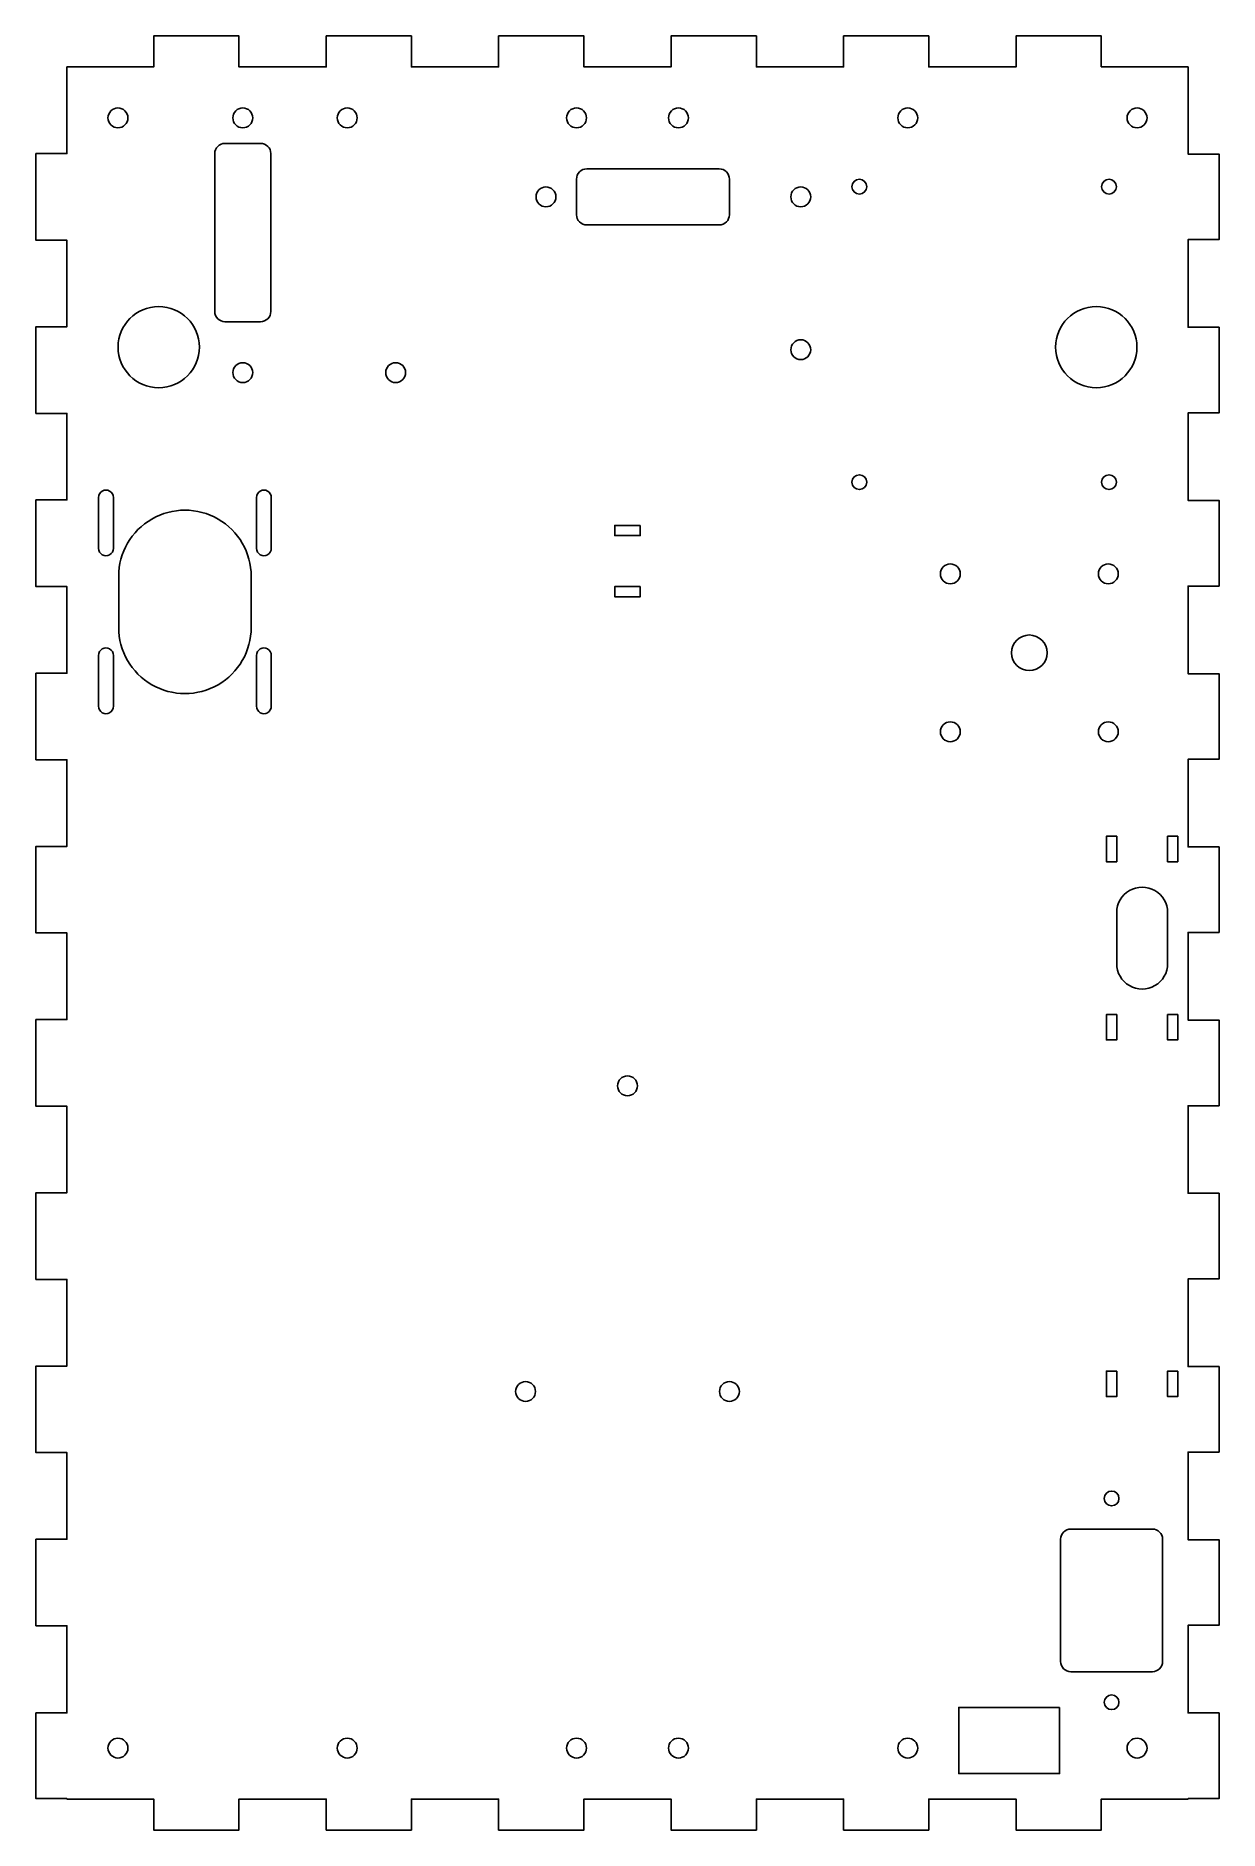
# Model space of a CAD drawing. Extents: x -116 to 116, y -176 to 176.
import ezdxf

# ---------------------------------------------------------------- set-up
doc = ezdxf.new("R2010")
doc.units = 0
doc.layers.get('0').update_dxf_attribs({"linetype": 'CONTINUOUS'})

msp = doc.modelspace()

# ---------------------------------------------------------------- linework, layer by layer
for points, knots in [([(92.9769, 169.9999), (92.9769, 169.9999), (109.9999, 169.9999), (109.9999, 169.9999), (109.9999, 169.9999), (109.9999, 169.9999), (109.9999, 152.8999), (109.9999, 152.8999), (109.9999, 152.8999), (109.9999, 152.8999), (116.0999, 152.8999), (116.0999, 152.8999), (116.0999, 152.8999), (116.0999, 152.8999), (116.0999, 136.0999), (116.0999, 136.0999), (116.0999, 136.0999), (116.0999, 136.0999), (109.9999, 136.0999), (109.9999, 136.0999), (109.9999, 136.0999), (109.9999, 136.0999), (109.9999, 118.8999), (109.9999, 118.8999), (109.9999, 118.8999), (109.9999, 118.8999), (116.0999, 118.8999), (116.0999, 118.8999), (116.0999, 118.8999), (116.0999, 118.8999), (116.0999, 102.0999), (116.0999, 102.0999), (116.0999, 102.0999), (116.0999, 102.0999), (109.9999, 102.0999), (109.9999, 102.0999), (109.9999, 102.0999), (109.9999, 102.0999), (109.9999, 84.8999), (109.9999, 84.8999), (109.9999, 84.8999), (109.9999, 84.8999), (116.0999, 84.8999), (116.0999, 84.8999), (116.0999, 84.8999), (116.0999, 84.8999), (116.0999, 68.0999), (116.0999, 68.0999), (116.0999, 68.0999), (116.0999, 68.0999), (109.9999, 68.0999), (109.9999, 68.0999), (109.9999, 68.0999), (109.9999, 68.0999), (109.9999, 50.8999), (109.9999, 50.8999), (109.9999, 50.8999), (109.9999, 50.8999), (116.0999, 50.8999), (116.0999, 50.8999), (116.0999, 50.8999), (116.0999, 50.8999), (116.0999, 34.0999), (116.0999, 34.0999), (116.0999, 34.0999), (116.0999, 34.0999), (109.9999, 34.0999), (109.9999, 34.0999), (109.9999, 34.0999), (109.9999, 34.0999), (109.9999, 16.8999), (109.9999, 16.8999), (109.9999, 16.8999), (109.9999, 16.8999), (116.0999, 16.8999), (116.0999, 16.8999), (116.0999, 16.8999), (116.0999, 16.8999), (116.0999, 0.0999), (116.0999, 0.0999), (116.0999, 0.0999), (116.0999, 0.0999), (109.9999, 0.0999), (109.9999, 0.0999), (109.9999, 0.0999), (109.9999, 0.0999), (110, -17.1), (110, -17.1), (110, -17.1), (110, -17.1), (116.1, -17.1), (116.1, -17.1), (116.1, -17.1), (116.1, -17.1), (116.1, -33.9), (116.1, -33.9), (116.1, -33.9), (116.1, -33.9), (110, -33.9), (110, -33.9), (110, -33.9), (110, -33.9), (110, -51.1), (110, -51.1), (110, -51.1), (110, -51.1), (116.1, -51.1), (116.1, -51.1), (116.1, -51.1), (116.1, -51.1), (116.1, -67.9), (116.1, -67.9), (116.1, -67.9), (116.1, -67.9), (110, -67.9), (110, -67.9), (110, -67.9), (110, -67.9), (110, -85.1), (110, -85.1), (110, -85.1), (110, -85.1), (116.1, -85.1), (116.1, -85.1), (116.1, -85.1), (116.1, -85.1), (116.1, -101.9), (116.1, -101.9), (116.1, -101.9), (116.1, -101.9), (110, -101.9), (110, -101.9), (110, -101.9), (110, -101.9), (110, -119.1), (110, -119.1), (110, -119.1), (110, -119.1), (116.1, -119.1), (116.1, -119.1), (116.1, -119.1), (116.1, -119.1), (116.1, -135.9), (116.1, -135.9), (116.1, -135.9), (116.1, -135.9), (110, -135.9), (110, -135.9), (110, -135.9), (110, -135.9), (110, -153.1), (110, -153.1), (110, -153.1), (110, -153.1), (116.1, -153.1), (116.1, -153.1), (116.1, -153.1), (116.1, -153.1), (116.1, -169.8999), (116.1, -169.8999), (116.1, -169.8999), (116.1, -169.8999), (110, -169.8999), (110, -169.8999), (110, -169.8999), (110, -169.8999), (110, -169.9999), (110, -169.9999), (110, -169.9999), (110, -169.9999), (92.9769, -170), (92.9769, -170), (92.9769, -170), (92.9769, -170), (92.9769, -176.0999), (92.9769, -176.0999), (92.9769, -176.0999), (92.9769, -176.0999), (76.2538, -176.0999), (76.2538, -176.0999), (76.2538, -176.0999), (76.2538, -176.0999), (76.2538, -170), (76.2538, -170), (76.2538, -170), (76.2538, -170), (59.1307, -170), (59.1307, -170), (59.1307, -170), (59.1307, -170), (59.1307, -176.0999), (59.1307, -176.0999), (59.1307, -176.0999), (59.1307, -176.0999), (42.4076, -176.0999), (42.4076, -176.0999), (42.4076, -176.0999), (42.4076, -176.0999), (42.4076, -170), (42.4076, -170), (42.4076, -170), (42.4076, -170), (25.2846, -170), (25.2846, -170), (25.2846, -170), (25.2846, -170), (25.2846, -176.0999), (25.2846, -176.0999), (25.2846, -176.0999), (25.2846, -176.0999), (8.5615, -176.0999), (8.5615, -176.0999), (8.5615, -176.0999), (8.5615, -176.0999), (8.5615, -170), (8.5615, -170), (8.5615, -170), (8.5615, -170), (-8.5615, -170), (-8.5615, -170), (-8.5615, -170), (-8.5615, -170), (-8.5615, -176.0999), (-8.5615, -176.0999), (-8.5615, -176.0999), (-8.5615, -176.0999), (-25.2846, -176.0999), (-25.2846, -176.0999), (-25.2846, -176.0999), (-25.2846, -176.0999), (-25.2846, -170), (-25.2846, -170), (-25.2846, -170), (-25.2846, -170), (-42.4076, -170), (-42.4076, -170), (-42.4076, -170), (-42.4076, -170), (-42.4076, -176.1), (-42.4076, -176.1), (-42.4076, -176.1), (-42.4076, -176.1), (-59.1307, -176.1), (-59.1307, -176.1), (-59.1307, -176.1), (-59.1307, -176.1), (-59.1307, -170), (-59.1307, -170), (-59.1307, -170), (-59.1307, -170), (-76.2538, -170), (-76.2538, -170), (-76.2538, -170), (-76.2538, -170), (-76.2538, -176.1), (-76.2538, -176.1), (-76.2538, -176.1), (-76.2538, -176.1), (-92.9769, -176.1), (-92.9769, -176.1), (-92.9769, -176.1), (-92.9769, -176.1), (-92.9769, -170), (-92.9769, -170), (-92.9769, -170), (-92.9769, -170), (-109.9999, -170), (-109.9999, -170), (-109.9999, -170), (-109.9999, -170), (-109.9999, -169.9), (-109.9999, -169.9), (-109.9999, -169.9), (-109.9999, -169.9), (-116.0999, -169.9), (-116.0999, -169.9), (-116.0999, -169.9), (-116.0999, -169.9), (-116.0999, -153.1), (-116.0999, -153.1), (-116.0999, -153.1), (-116.0999, -153.1), (-109.9999, -153.1), (-109.9999, -153.1), (-109.9999, -153.1), (-109.9999, -153.1), (-109.9999, -136), (-109.9999, -136), (-109.9999, -136), (-109.9999, -136), (-116.0999, -136), (-116.0999, -136), (-116.0999, -136), (-116.0999, -136), (-116.0999, -119), (-116.0999, -119), (-116.0999, -119), (-116.0999, -119), (-109.9999, -119), (-109.9999, -119), (-109.9999, -119), (-109.9999, -119), (-109.9999, -102), (-109.9999, -102), (-109.9999, -102), (-109.9999, -102), (-116.0999, -102), (-116.0999, -102), (-116.0999, -102), (-116.0999, -102), (-116.0999, -85), (-116.0999, -85), (-116.0999, -85), (-116.0999, -85), (-109.9999, -85), (-109.9999, -85), (-109.9999, -85), (-109.9999, -85), (-109.9999, -68), (-109.9999, -68), (-109.9999, -68), (-109.9999, -68), (-116.0999, -68), (-116.0999, -68), (-116.0999, -68), (-116.0999, -68), (-116.0999, -51), (-116.0999, -51), (-116.0999, -51), (-116.0999, -51), (-109.9999, -51), (-109.9999, -51), (-109.9999, -51), (-109.9999, -51), (-109.9999, -34), (-109.9999, -34), (-109.9999, -34), (-109.9999, -34), (-116.0999, -34), (-116.0999, -34), (-116.0999, -34), (-116.0999, -34), (-116.0999, -17), (-116.0999, -17), (-116.0999, -17), (-116.0999, -17), (-109.9999, -17), (-109.9999, -17), (-109.9999, -17), (-109.9999, -17), (-110, 0), (-110, 0), (-110, 0), (-110, 0), (-116.1, 0), (-116.1, 0), (-116.1, 0), (-116.1, 0), (-116.1, 16.9999), (-116.1, 16.9999), (-116.1, 16.9999), (-116.1, 16.9999), (-110, 16.9999), (-110, 16.9999), (-110, 16.9999), (-110, 16.9999), (-110, 33.9999), (-110, 33.9999), (-110, 33.9999), (-110, 33.9999), (-116.1, 33.9999), (-116.1, 33.9999), (-116.1, 33.9999), (-116.1, 33.9999), (-116.1, 50.9999), (-116.1, 50.9999), (-116.1, 50.9999), (-116.1, 50.9999), (-110, 50.9999), (-110, 50.9999), (-110, 50.9999), (-110, 50.9999), (-110, 67.9999), (-110, 67.9999), (-110, 67.9999), (-110, 67.9999), (-116.1, 67.9999), (-116.1, 67.9999), (-116.1, 67.9999), (-116.1, 67.9999), (-116.1, 84.9999), (-116.1, 84.9999), (-116.1, 84.9999), (-116.1, 84.9999), (-110, 84.9999), (-110, 84.9999), (-110, 84.9999), (-110, 84.9999), (-110, 101.9999), (-110, 101.9999), (-110, 101.9999), (-110, 101.9999), (-116.1, 101.9999), (-116.1, 101.9999), (-116.1, 101.9999), (-116.1, 101.9999), (-116.1, 118.9999), (-116.1, 118.9999), (-116.1, 118.9999), (-116.1, 118.9999), (-110, 118.9999), (-110, 118.9999), (-110, 118.9999), (-110, 118.9999), (-110, 135.9999), (-110, 135.9999), (-110, 135.9999), (-110, 135.9999), (-116.1, 135.9999), (-116.1, 135.9999), (-116.1, 135.9999), (-116.1, 135.9999), (-116.1, 152.9999), (-116.1, 152.9999), (-116.1, 152.9999), (-116.1, 152.9999), (-110, 152.9999), (-110, 152.9999), (-110, 152.9999), (-110, 152.9999), (-110, 169.9999), (-110, 169.9999), (-110, 169.9999), (-110, 169.9999), (-92.9769, 169.9999), (-92.9769, 169.9999), (-92.9769, 169.9999), (-92.9769, 169.9999), (-92.9769, 176.0999), (-92.9769, 176.0999), (-92.9769, 176.0999), (-92.9769, 176.0999), (-76.2538, 176.0999), (-76.2538, 176.0999), (-76.2538, 176.0999), (-76.2538, 176.0999), (-76.2538, 169.9999), (-76.2538, 169.9999), (-76.2538, 169.9999), (-76.2538, 169.9999), (-59.1307, 169.9999), (-59.1307, 169.9999), (-59.1307, 169.9999), (-59.1307, 169.9999), (-59.1307, 176.0999), (-59.1307, 176.0999), (-59.1307, 176.0999), (-59.1307, 176.0999), (-42.4076, 176.0999), (-42.4076, 176.0999), (-42.4076, 176.0999), (-42.4076, 176.0999), (-42.4076, 169.9999), (-42.4076, 169.9999), (-42.4076, 169.9999), (-42.4076, 169.9999), (-25.2846, 169.9999), (-25.2846, 169.9999), (-25.2846, 169.9999), (-25.2846, 169.9999), (-25.2846, 176.0999), (-25.2846, 176.0999), (-25.2846, 176.0999), (-25.2846, 176.0999), (-8.5615, 176.0999), (-8.5615, 176.0999), (-8.5615, 176.0999), (-8.5615, 176.0999), (-8.5615, 169.9999), (-8.5615, 169.9999), (-8.5615, 169.9999), (-8.5615, 169.9999), (8.5615, 169.9999), (8.5615, 169.9999), (8.5615, 169.9999), (8.5615, 169.9999), (8.5615, 176.0999), (8.5615, 176.0999), (8.5615, 176.0999), (8.5615, 176.0999), (25.2846, 176.0999), (25.2846, 176.0999), (25.2846, 176.0999), (25.2846, 176.0999), (25.2846, 169.9999), (25.2846, 169.9999), (25.2846, 169.9999), (25.2846, 169.9999), (42.4076, 169.9999), (42.4076, 169.9999), (42.4076, 169.9999), (42.4076, 169.9999), (42.4076, 176.0999), (42.4076, 176.0999), (42.4076, 176.0999), (42.4076, 176.0999), (59.1307, 176.0999), (59.1307, 176.0999), (59.1307, 176.0999), (59.1307, 176.0999), (59.1307, 169.9999), (59.1307, 169.9999), (59.1307, 169.9999), (59.1307, 169.9999), (76.2538, 169.9999), (76.2538, 169.9999), (76.2538, 169.9999), (76.2538, 169.9999), (76.2538, 176.0999), (76.2538, 176.0999), (76.2538, 176.0999), (76.2538, 176.0999), (92.9769, 176.0999), (92.9769, 176.0999), (92.9769, 176.0999), (92.9769, 176.0999), (92.9769, 169.9999), (92.9769, 169.9999)], [0, 0, 0, 0, 0.0075188, 0.0075188, 0.0075188, 0.0075188, 0.01503759, 0.01503759, 0.01503759, 0.01503759, 0.02255639, 0.02255639, 0.02255639, 0.02255639, 0.03007519, 0.03007519, 0.03007519, 0.03007519, 0.03759398, 0.03759398, 0.03759398, 0.03759398, 0.04511278, 0.04511278, 0.04511278, 0.04511278, 0.05263158, 0.05263158, 0.05263158, 0.05263158, 0.06015038, 0.06015038, 0.06015038, 0.06015038, 0.06766917, 0.06766917, 0.06766917, 0.06766917, 0.07518797, 0.07518797, 0.07518797, 0.07518797, 0.08270677, 0.08270677, 0.08270677, 0.08270677, 0.09022556, 0.09022556, 0.09022556, 0.09022556, 0.09774436, 0.09774436, 0.09774436, 0.09774436, 0.10526316, 0.10526316, 0.10526316, 0.10526316, 0.11278195, 0.11278195, 0.11278195, 0.11278195, 0.12030075, 0.12030075, 0.12030075, 0.12030075, 0.12781955, 0.12781955, 0.12781955, 0.12781955, 0.13533835, 0.13533835, 0.13533835, 0.13533835, 0.14285714, 0.14285714, 0.14285714, 0.14285714, 0.15037594, 0.15037594, 0.15037594, 0.15037594, 0.15789474, 0.15789474, 0.15789474, 0.15789474, 0.16541353, 0.16541353, 0.16541353, 0.16541353, 0.17293233, 0.17293233, 0.17293233, 0.17293233, 0.18045113, 0.18045113, 0.18045113, 0.18045113, 0.18796992, 0.18796992, 0.18796992, 0.18796992, 0.19548872, 0.19548872, 0.19548872, 0.19548872, 0.20300752, 0.20300752, 0.20300752, 0.20300752, 0.21052632, 0.21052632, 0.21052632, 0.21052632, 0.21804511, 0.21804511, 0.21804511, 0.21804511, 0.22556391, 0.22556391, 0.22556391, 0.22556391, 0.23308271, 0.23308271, 0.23308271, 0.23308271, 0.2406015, 0.2406015, 0.2406015, 0.2406015, 0.2481203, 0.2481203, 0.2481203, 0.2481203, 0.2556391, 0.2556391, 0.2556391, 0.2556391, 0.26315789, 0.26315789, 0.26315789, 0.26315789, 0.27067669, 0.27067669, 0.27067669, 0.27067669, 0.27819549, 0.27819549, 0.27819549, 0.27819549, 0.28571429, 0.28571429, 0.28571429, 0.28571429, 0.29323308, 0.29323308, 0.29323308, 0.29323308, 0.30075188, 0.30075188, 0.30075188, 0.30075188, 0.30827068, 0.30827068, 0.30827068, 0.30827068, 0.31578947, 0.31578947, 0.31578947, 0.31578947, 0.32330827, 0.32330827, 0.32330827, 0.32330827, 0.33082707, 0.33082707, 0.33082707, 0.33082707, 0.33834586, 0.33834586, 0.33834586, 0.33834586, 0.34586466, 0.34586466, 0.34586466, 0.34586466, 0.35338346, 0.35338346, 0.35338346, 0.35338346, 0.36090226, 0.36090226, 0.36090226, 0.36090226, 0.36842105, 0.36842105, 0.36842105, 0.36842105, 0.37593985, 0.37593985, 0.37593985, 0.37593985, 0.38345865, 0.38345865, 0.38345865, 0.38345865, 0.39097744, 0.39097744, 0.39097744, 0.39097744, 0.39849624, 0.39849624, 0.39849624, 0.39849624, 0.40601504, 0.40601504, 0.40601504, 0.40601504, 0.41353383, 0.41353383, 0.41353383, 0.41353383, 0.42105263, 0.42105263, 0.42105263, 0.42105263, 0.42857143, 0.42857143, 0.42857143, 0.42857143, 0.43609023, 0.43609023, 0.43609023, 0.43609023, 0.44360902, 0.44360902, 0.44360902, 0.44360902, 0.45112782, 0.45112782, 0.45112782, 0.45112782, 0.45864662, 0.45864662, 0.45864662, 0.45864662, 0.46616541, 0.46616541, 0.46616541, 0.46616541, 0.47368421, 0.47368421, 0.47368421, 0.47368421, 0.48120301, 0.48120301, 0.48120301, 0.48120301, 0.4887218, 0.4887218, 0.4887218, 0.4887218, 0.4962406, 0.4962406, 0.4962406, 0.4962406, 0.5037594, 0.5037594, 0.5037594, 0.5037594, 0.5112782, 0.5112782, 0.5112782, 0.5112782, 0.51879699, 0.51879699, 0.51879699, 0.51879699, 0.52631579, 0.52631579, 0.52631579, 0.52631579, 0.53383459, 0.53383459, 0.53383459, 0.53383459, 0.54135338, 0.54135338, 0.54135338, 0.54135338, 0.54887218, 0.54887218, 0.54887218, 0.54887218, 0.55639098, 0.55639098, 0.55639098, 0.55639098, 0.56390977, 0.56390977, 0.56390977, 0.56390977, 0.57142857, 0.57142857, 0.57142857, 0.57142857, 0.57894737, 0.57894737, 0.57894737, 0.57894737, 0.58646617, 0.58646617, 0.58646617, 0.58646617, 0.59398496, 0.59398496, 0.59398496, 0.59398496, 0.60150376, 0.60150376, 0.60150376, 0.60150376, 0.60902256, 0.60902256, 0.60902256, 0.60902256, 0.61654135, 0.61654135, 0.61654135, 0.61654135, 0.62406015, 0.62406015, 0.62406015, 0.62406015, 0.63157895, 0.63157895, 0.63157895, 0.63157895, 0.63909774, 0.63909774, 0.63909774, 0.63909774, 0.64661654, 0.64661654, 0.64661654, 0.64661654, 0.65413534, 0.65413534, 0.65413534, 0.65413534, 0.66165414, 0.66165414, 0.66165414, 0.66165414, 0.66917293, 0.66917293, 0.66917293, 0.66917293, 0.67669173, 0.67669173, 0.67669173, 0.67669173, 0.68421053, 0.68421053, 0.68421053, 0.68421053, 0.69172932, 0.69172932, 0.69172932, 0.69172932, 0.69924812, 0.69924812, 0.69924812, 0.69924812, 0.70676692, 0.70676692, 0.70676692, 0.70676692, 0.71428571, 0.71428571, 0.71428571, 0.71428571, 0.72180451, 0.72180451, 0.72180451, 0.72180451, 0.72932331, 0.72932331, 0.72932331, 0.72932331, 0.73684211, 0.73684211, 0.73684211, 0.73684211, 0.7443609, 0.7443609, 0.7443609, 0.7443609, 0.7518797, 0.7518797, 0.7518797, 0.7518797, 0.7593985, 0.7593985, 0.7593985, 0.7593985, 0.76691729, 0.76691729, 0.76691729, 0.76691729, 0.77443609, 0.77443609, 0.77443609, 0.77443609, 0.78195489, 0.78195489, 0.78195489, 0.78195489, 0.78947368, 0.78947368, 0.78947368, 0.78947368, 0.79699248, 0.79699248, 0.79699248, 0.79699248, 0.80451128, 0.80451128, 0.80451128, 0.80451128, 0.81203008, 0.81203008, 0.81203008, 0.81203008, 0.81954887, 0.81954887, 0.81954887, 0.81954887, 0.82706767, 0.82706767, 0.82706767, 0.82706767, 0.83458647, 0.83458647, 0.83458647, 0.83458647, 0.84210526, 0.84210526, 0.84210526, 0.84210526, 0.84962406, 0.84962406, 0.84962406, 0.84962406, 0.85714286, 0.85714286, 0.85714286, 0.85714286, 0.86466165, 0.86466165, 0.86466165, 0.86466165, 0.87218045, 0.87218045, 0.87218045, 0.87218045, 0.87969925, 0.87969925, 0.87969925, 0.87969925, 0.88721805, 0.88721805, 0.88721805, 0.88721805, 0.89473684, 0.89473684, 0.89473684, 0.89473684, 0.90225564, 0.90225564, 0.90225564, 0.90225564, 0.90977444, 0.90977444, 0.90977444, 0.90977444, 0.91729323, 0.91729323, 0.91729323, 0.91729323, 0.92481203, 0.92481203, 0.92481203, 0.92481203, 0.93233083, 0.93233083, 0.93233083, 0.93233083, 0.93984962, 0.93984962, 0.93984962, 0.93984962, 0.94736842, 0.94736842, 0.94736842, 0.94736842, 0.95488722, 0.95488722, 0.95488722, 0.95488722, 0.96240602, 0.96240602, 0.96240602, 0.96240602, 0.96992481, 0.96992481, 0.96992481, 0.96992481, 0.97744361, 0.97744361, 0.97744361, 0.97744361, 0.98496241, 0.98496241, 0.98496241, 0.98496241, 1, 1, 1, 1]), ([(-98.05, 159.9999), (-98.05, 161.0769), (-98.923, 161.9499), (-99.9999, 161.9499), (-99.9999, 161.9499), (-101.0769, 161.95), (-101.9499, 161.0769), (-101.95, 160), (-101.95, 160), (-101.95, 158.923), (-101.0769, 158.05), (-100, 158.05), (-100, 158.05), (-98.923, 158.0499), (-98.05, 158.923), (-98.05, 159.9999)], [0, 0, 0, 0, 0.2, 0.2, 0.2, 0.2, 0.4, 0.4, 0.4, 0.4, 0.6, 0.6, 0.6, 0.6, 1, 1, 1, 1]), ([(-73.55, 159.9999), (-73.55, 161.0769), (-74.423, 161.9499), (-75.4999, 161.9499), (-75.4999, 161.9499), (-76.5769, 161.95), (-77.4499, 161.0769), (-77.45, 160), (-77.45, 160), (-77.45, 158.923), (-76.5769, 158.05), (-75.5, 158.05), (-75.5, 158.05), (-74.423, 158.0499), (-73.55, 158.923), (-73.55, 159.9999)], [0, 0, 0, 0, 0.2, 0.2, 0.2, 0.2, 0.4, 0.4, 0.4, 0.4, 0.6, 0.6, 0.6, 0.6, 1, 1, 1, 1]), ([(-53.05, 159.9999), (-53.05, 161.0769), (-53.923, 161.9499), (-54.9999, 161.9499), (-54.9999, 161.9499), (-56.0769, 161.95), (-56.9499, 161.0769), (-56.9499, 160), (-56.9499, 160), (-56.95, 158.923), (-56.0769, 158.05), (-55, 158.05), (-55, 158.05), (-53.923, 158.0499), (-53.05, 158.923), (-53.05, 159.9999)], [0, 0, 0, 0, 0.2, 0.2, 0.2, 0.2, 0.4, 0.4, 0.4, 0.4, 0.6, 0.6, 0.6, 0.6, 1, 1, 1, 1]), ([(-8.05, 159.9999), (-8.05, 161.0769), (-8.923, 161.9499), (-9.9999, 161.9499), (-9.9999, 161.9499), (-11.0769, 161.95), (-11.9499, 161.0769), (-11.9499, 160), (-11.9499, 160), (-11.95, 158.923), (-11.0769, 158.05), (-10, 158.05), (-10, 158.05), (-8.923, 158.0499), (-8.05, 158.923), (-8.05, 159.9999)], [0, 0, 0, 0, 0.2, 0.2, 0.2, 0.2, 0.4, 0.4, 0.4, 0.4, 0.6, 0.6, 0.6, 0.6, 1, 1, 1, 1]), ([(11.9499, 159.9999), (11.9499, 161.0769), (11.0769, 161.9499), (10, 161.9499), (10, 161.9499), (8.923, 161.95), (8.05, 161.0769), (8.05, 160), (8.05, 160), (8.0499, 158.923), (8.923, 158.05), (9.9999, 158.05), (9.9999, 158.05), (11.0769, 158.0499), (11.9499, 158.923), (11.9499, 159.9999)], [0, 0, 0, 0, 0.2, 0.2, 0.2, 0.2, 0.4, 0.4, 0.4, 0.4, 0.6, 0.6, 0.6, 0.6, 1, 1, 1, 1]), ([(56.9499, 160), (56.9499, 161.0769), (56.0769, 161.9499), (55, 161.9499), (55, 161.9499), (53.923, 161.95), (53.05, 161.0769), (53.05, 160), (53.05, 160), (53.0499, 158.923), (53.923, 158.05), (54.9999, 158.05), (54.9999, 158.05), (56.0769, 158.0499), (56.9499, 158.923), (56.9499, 159.9999)], [0, 0, 0, 0, 0.2, 0.2, 0.2, 0.2, 0.4, 0.4, 0.4, 0.4, 0.6, 0.6, 0.6, 0.6, 1, 1, 1, 1]), ([(101.9499, 160), (101.9499, 161.0769), (101.0769, 161.9499), (100, 161.95), (100, 161.95), (98.923, 161.95), (98.05, 161.0769), (98.0499, 160), (98.0499, 160), (98.0499, 158.923), (98.923, 158.05), (99.9999, 158.05), (99.9999, 158.05), (101.0769, 158.0499), (101.9499, 158.923), (101.9499, 159.9999)], [0, 0, 0, 0, 0.2, 0.2, 0.2, 0.2, 0.4, 0.4, 0.4, 0.4, 0.6, 0.6, 0.6, 0.6, 1, 1, 1, 1]), ([(-70, 121.9999), (-70, 121.9999), (-70, 152.9999), (-70, 152.9999), (-70, 152.9999), (-70.0003, 153.5307), (-70.2115, 154.0396), (-70.587, 154.4147), (-70.587, 154.4147), (-70.9625, 154.7898), (-71.4692, 155.0003), (-72, 154.9999), (-72, 154.9999), (-72, 154.9999), (-79, 154.9999), (-79, 154.9999), (-79, 154.9999), (-79.5307, 154.9996), (-80.0396, 154.7884), (-80.4147, 154.4129), (-80.4147, 154.4129), (-80.7898, 154.0374), (-81.0003, 153.5307), (-81, 152.9999), (-81, 152.9999), (-81, 152.9999), (-81, 121.9999), (-81, 121.9999), (-81, 121.9999), (-80.9996, 121.4692), (-80.7884, 120.9603), (-80.4129, 120.5852), (-80.4129, 120.5852), (-80.0374, 120.2101), (-79.5307, 119.9996), (-79, 119.9999), (-79, 119.9999), (-79, 119.9999), (-72, 119.9999), (-72, 119.9999), (-72, 119.9999), (-71.4692, 120.0003), (-70.9603, 120.2115), (-70.5852, 120.587), (-70.5852, 120.587), (-70.2101, 120.9625), (-69.9996, 121.4692), (-70, 121.9999)], [0, 0, 0, 0, 0.07692308, 0.07692308, 0.07692308, 0.07692308, 0.15384615, 0.15384615, 0.15384615, 0.15384615, 0.23076923, 0.23076923, 0.23076923, 0.23076923, 0.30769231, 0.30769231, 0.30769231, 0.30769231, 0.38461538, 0.38461538, 0.38461538, 0.38461538, 0.46153846, 0.46153846, 0.46153846, 0.46153846, 0.53846154, 0.53846154, 0.53846154, 0.53846154, 0.61538462, 0.61538462, 0.61538462, 0.61538462, 0.69230769, 0.69230769, 0.69230769, 0.69230769, 0.76923077, 0.76923077, 0.76923077, 0.76923077, 0.84615385, 0.84615385, 0.84615385, 0.84615385, 1, 1, 1, 1]), ([(-8, 138.9999), (-8, 138.9999), (17.9999, 138.9999), (17.9999, 138.9999), (17.9999, 138.9999), (18.5307, 139.0003), (19.0396, 139.2115), (19.4147, 139.587), (19.4147, 139.587), (19.7898, 139.9625), (20.0003, 140.4692), (19.9999, 140.9999), (19.9999, 140.9999), (19.9999, 140.9999), (19.9999, 147.9999), (19.9999, 147.9999), (19.9999, 147.9999), (19.9996, 148.5307), (19.7884, 149.0396), (19.4129, 149.4147), (19.4129, 149.4147), (19.0374, 149.7898), (18.5307, 150.0003), (17.9999, 149.9999), (17.9999, 149.9999), (17.9999, 149.9999), (-8, 149.9999), (-8, 149.9999), (-8, 149.9999), (-8.5307, 149.9996), (-9.0396, 149.7884), (-9.4147, 149.4129), (-9.4147, 149.4129), (-9.7898, 149.0374), (-10.0003, 148.5307), (-10, 147.9999), (-10, 147.9999), (-10, 147.9999), (-10, 140.9999), (-10, 140.9999), (-10, 140.9999), (-9.9996, 140.4692), (-9.7884, 139.9603), (-9.4129, 139.5852), (-9.4129, 139.5852), (-9.0374, 139.2101), (-8.5307, 138.9996), (-8, 138.9999)], [0, 0, 0, 0, 0.07692308, 0.07692308, 0.07692308, 0.07692308, 0.15384615, 0.15384615, 0.15384615, 0.15384615, 0.23076923, 0.23076923, 0.23076923, 0.23076923, 0.30769231, 0.30769231, 0.30769231, 0.30769231, 0.38461538, 0.38461538, 0.38461538, 0.38461538, 0.46153846, 0.46153846, 0.46153846, 0.46153846, 0.53846154, 0.53846154, 0.53846154, 0.53846154, 0.61538462, 0.61538462, 0.61538462, 0.61538462, 0.69230769, 0.69230769, 0.69230769, 0.69230769, 0.76923077, 0.76923077, 0.76923077, 0.76923077, 0.84615385, 0.84615385, 0.84615385, 0.84615385, 1, 1, 1, 1]), ([(46.9499, 146.5), (46.9499, 147.3008), (46.3008, 147.9499), (45.5, 147.9499), (45.5, 147.9499), (44.6991, 147.95), (44.05, 147.3008), (44.0499, 146.5), (44.0499, 146.5), (44.0499, 145.6991), (44.6991, 145.05), (45.4999, 145.05), (45.4999, 145.05), (46.3008, 145.0499), (46.9499, 145.6991), (46.9499, 146.4999)], [0, 0, 0, 0, 0.2, 0.2, 0.2, 0.2, 0.4, 0.4, 0.4, 0.4, 0.6, 0.6, 0.6, 0.6, 1, 1, 1, 1]), ([(95.9499, 146.5), (95.9499, 147.3008), (95.3008, 147.9499), (94.5, 147.95), (94.5, 147.95), (93.6991, 147.95), (93.05, 147.3008), (93.0499, 146.5), (93.0499, 146.5), (93.0499, 145.6991), (93.6991, 145.05), (94.4999, 145.05), (94.4999, 145.05), (95.3008, 145.0499), (95.9499, 145.6991), (95.9499, 146.4999)], [0, 0, 0, 0, 0.2, 0.2, 0.2, 0.2, 0.4, 0.4, 0.4, 0.4, 0.6, 0.6, 0.6, 0.6, 1, 1, 1, 1]), ([(-14.05, 144.4999), (-14.05, 145.5769), (-14.923, 146.4499), (-15.9999, 146.4499), (-15.9999, 146.4499), (-17.0769, 146.45), (-17.9499, 145.5769), (-17.9499, 144.5), (-17.9499, 144.5), (-17.95, 143.423), (-17.0769, 142.55), (-16, 142.55), (-16, 142.55), (-14.923, 142.5499), (-14.05, 143.423), (-14.05, 144.4999)], [0, 0, 0, 0, 0.2, 0.2, 0.2, 0.2, 0.4, 0.4, 0.4, 0.4, 0.6, 0.6, 0.6, 0.6, 1, 1, 1, 1]), ([(35.9499, 144.5), (35.9499, 145.5769), (35.0769, 146.4499), (34, 146.4499), (34, 146.4499), (32.923, 146.45), (32.05, 145.5769), (32.05, 144.5), (32.05, 144.5), (32.0499, 143.423), (32.923, 142.55), (33.9999, 142.55), (33.9999, 142.55), (35.0769, 142.5499), (35.9499, 143.423), (35.9499, 144.4999)], [0, 0, 0, 0, 0.2, 0.2, 0.2, 0.2, 0.4, 0.4, 0.4, 0.4, 0.6, 0.6, 0.6, 0.6, 1, 1, 1, 1]), ([(-84.025, 114.9999), (-84.025, 119.4044), (-87.5955, 122.9749), (-91.9999, 122.9749), (-91.9999, 122.9749), (-96.4044, 122.975), (-99.9749, 119.4044), (-99.9749, 115), (-99.9749, 115), (-99.975, 110.5955), (-96.4044, 107.025), (-92, 107.025), (-92, 107.025), (-87.5955, 107.0249), (-84.025, 110.5954), (-84.025, 114.9999)], [0, 0, 0, 0, 0.2, 0.2, 0.2, 0.2, 0.4, 0.4, 0.4, 0.4, 0.6, 0.6, 0.6, 0.6, 1, 1, 1, 1]), ([(99.9749, 115), (99.9749, 119.4044), (96.4044, 122.9749), (92, 122.9749), (92, 122.9749), (87.5955, 122.975), (84.025, 119.4044), (84.025, 115), (84.025, 115), (84.0249, 110.5955), (87.5955, 107.025), (91.9999, 107.025), (91.9999, 107.025), (96.4044, 107.0249), (99.9749, 110.5954), (99.9749, 114.9999)], [0, 0, 0, 0, 0.2, 0.2, 0.2, 0.2, 0.4, 0.4, 0.4, 0.4, 0.6, 0.6, 0.6, 0.6, 1, 1, 1, 1]), ([(35.9499, 114.5), (35.9499, 115.5769), (35.0769, 116.4499), (34, 116.4499), (34, 116.4499), (32.923, 116.45), (32.05, 115.5769), (32.05, 114.5), (32.05, 114.5), (32.0499, 113.423), (32.923, 112.55), (33.9999, 112.55), (33.9999, 112.55), (35.0769, 112.5499), (35.9499, 113.423), (35.9499, 114.4999)], [0, 0, 0, 0, 0.2, 0.2, 0.2, 0.2, 0.4, 0.4, 0.4, 0.4, 0.6, 0.6, 0.6, 0.6, 1, 1, 1, 1]), ([(-73.55, 109.9999), (-73.55, 111.0769), (-74.423, 111.9499), (-75.4999, 111.9499), (-75.4999, 111.9499), (-76.5769, 111.95), (-77.4499, 111.0769), (-77.4499, 110), (-77.4499, 110), (-77.45, 108.923), (-76.5769, 108.05), (-75.5, 108.05), (-75.5, 108.05), (-74.423, 108.0499), (-73.55, 108.923), (-73.55, 109.9999)], [0, 0, 0, 0, 0.2, 0.2, 0.2, 0.2, 0.4, 0.4, 0.4, 0.4, 0.6, 0.6, 0.6, 0.6, 1, 1, 1, 1]), ([(-43.55, 109.9999), (-43.55, 111.0769), (-44.423, 111.9499), (-45.4999, 111.9499), (-45.4999, 111.9499), (-46.5769, 111.95), (-47.4499, 111.0769), (-47.4499, 110), (-47.4499, 110), (-47.45, 108.923), (-46.5769, 108.05), (-45.5, 108.05), (-45.5, 108.05), (-44.423, 108.0499), (-43.55, 108.923), (-43.55, 109.9999)], [0, 0, 0, 0, 0.2, 0.2, 0.2, 0.2, 0.4, 0.4, 0.4, 0.4, 0.6, 0.6, 0.6, 0.6, 1, 1, 1, 1]), ([(46.9499, 88.5), (46.9499, 89.3008), (46.3008, 89.9499), (45.5, 89.9499), (45.5, 89.9499), (44.6991, 89.95), (44.05, 89.3008), (44.05, 88.5), (44.05, 88.5), (44.0499, 87.6991), (44.6991, 87.05), (45.4999, 87.05), (45.4999, 87.05), (46.3008, 87.0499), (46.9499, 87.6991), (46.9499, 88.4999)], [0, 0, 0, 0, 0.2, 0.2, 0.2, 0.2, 0.4, 0.4, 0.4, 0.4, 0.6, 0.6, 0.6, 0.6, 1, 1, 1, 1]), ([(95.9499, 88.5), (95.9499, 89.3008), (95.3008, 89.9499), (94.5, 89.95), (94.5, 89.95), (93.6991, 89.95), (93.05, 89.3008), (93.05, 88.5), (93.05, 88.5), (93.0499, 87.6991), (93.6991, 87.05), (94.4999, 87.05), (94.4999, 87.05), (95.3008, 87.0499), (95.9499, 87.6991), (95.9499, 88.4999)], [0, 0, 0, 0, 0.2, 0.2, 0.2, 0.2, 0.4, 0.4, 0.4, 0.4, 0.6, 0.6, 0.6, 0.6, 1, 1, 1, 1]), ([(-103.8, 85.4999), (-103.8, 86.018), (-103.5236, 86.4967), (-103.075, 86.7557), (-103.075, 86.7557), (-102.6263, 87.0147), (-102.0736, 87.0147), (-101.625, 86.7557), (-101.625, 86.7557), (-101.1763, 86.4967), (-100.9, 86.018), (-100.9, 85.4999), (-100.9, 85.4999), (-100.9, 85.4999), (-100.9, 75.4999), (-100.9, 75.4999), (-100.9, 75.4999), (-100.9, 74.9819), (-101.1763, 74.5032), (-101.625, 74.2442), (-101.625, 74.2442), (-102.0736, 73.9852), (-102.6263, 73.9852), (-103.075, 74.2442), (-103.075, 74.2442), (-103.5236, 74.5032), (-103.8, 74.9819), (-103.8, 75.4999), (-103.8, 75.4999), (-103.8, 75.4999), (-103.8, 85.4999), (-103.8, 85.4999)], [0, 0, 0, 0, 0.11111111, 0.11111111, 0.11111111, 0.11111111, 0.22222222, 0.22222222, 0.22222222, 0.22222222, 0.33333333, 0.33333333, 0.33333333, 0.33333333, 0.44444444, 0.44444444, 0.44444444, 0.44444444, 0.55555556, 0.55555556, 0.55555556, 0.55555556, 0.66666667, 0.66666667, 0.66666667, 0.66666667, 0.77777778, 0.77777778, 0.77777778, 0.77777778, 1, 1, 1, 1]), ([(-72.8, 85.4999), (-72.8, 86.018), (-72.5236, 86.4967), (-72.075, 86.7557), (-72.075, 86.7557), (-71.6263, 87.0147), (-71.0736, 87.0147), (-70.625, 86.7557), (-70.625, 86.7557), (-70.1763, 86.4967), (-69.9, 86.018), (-69.9, 85.4999), (-69.9, 85.4999), (-69.9, 85.4999), (-69.9, 75.4999), (-69.9, 75.4999), (-69.9, 75.4999), (-69.9, 74.9819), (-70.1763, 74.5032), (-70.625, 74.2442), (-70.625, 74.2442), (-71.0736, 73.9852), (-71.6263, 73.9852), (-72.075, 74.2442), (-72.075, 74.2442), (-72.5236, 74.5032), (-72.8, 74.9819), (-72.8, 75.4999), (-72.8, 75.4999), (-72.8, 75.4999), (-72.8, 85.4999), (-72.8, 85.4999)], [0, 0, 0, 0, 0.11111111, 0.11111111, 0.11111111, 0.11111111, 0.22222222, 0.22222222, 0.22222222, 0.22222222, 0.33333333, 0.33333333, 0.33333333, 0.33333333, 0.44444444, 0.44444444, 0.44444444, 0.44444444, 0.55555556, 0.55555556, 0.55555556, 0.55555556, 0.66666667, 0.66666667, 0.66666667, 0.66666667, 0.77777778, 0.77777778, 0.77777778, 0.77777778, 1, 1, 1, 1]), ([(-99.85, 69.9999), (-99.85, 74.6444), (-97.3722, 78.9361), (-93.35, 81.2583), (-93.35, 81.2583), (-89.3277, 83.5805), (-84.3722, 83.5805), (-80.35, 81.2583), (-80.35, 81.2583), (-76.3277, 78.9361), (-73.85, 74.6444), (-73.85, 69.9999), (-73.85, 69.9999), (-73.85, 69.9999), (-73.85, 59.9999), (-73.85, 59.9999), (-73.85, 59.9999), (-73.85, 55.3555), (-76.3277, 51.0638), (-80.35, 48.7416), (-80.35, 48.7416), (-84.3722, 46.4194), (-89.3277, 46.4194), (-93.35, 48.7416), (-93.35, 48.7416), (-97.3722, 51.0638), (-99.85, 55.3555), (-99.85, 59.9999), (-99.85, 59.9999), (-99.85, 59.9999), (-99.85, 69.9999), (-99.85, 69.9999)], [0, 0, 0, 0, 0.11111111, 0.11111111, 0.11111111, 0.11111111, 0.22222222, 0.22222222, 0.22222222, 0.22222222, 0.33333333, 0.33333333, 0.33333333, 0.33333333, 0.44444444, 0.44444444, 0.44444444, 0.44444444, 0.55555556, 0.55555556, 0.55555556, 0.55555556, 0.66666667, 0.66666667, 0.66666667, 0.66666667, 0.77777778, 0.77777778, 0.77777778, 0.77777778, 1, 1, 1, 1]), ([(2.4999, 79.9999), (2.4999, 79.9999), (-2.5, 79.9999), (-2.5, 79.9999), (-2.5, 79.9999), (-2.5, 79.9999), (-2.5, 77.9999), (-2.5, 77.9999), (-2.5, 77.9999), (-2.5, 77.9999), (2.4999, 77.9999), (2.4999, 77.9999), (2.4999, 77.9999), (2.4999, 77.9999), (2.4999, 79.9999), (2.4999, 79.9999)], [0, 0, 0, 0, 0.2, 0.2, 0.2, 0.2, 0.4, 0.4, 0.4, 0.4, 0.6, 0.6, 0.6, 0.6, 1, 1, 1, 1]), ([(65.2999, 70.5), (65.2999, 71.5769), (64.4269, 72.4499), (63.35, 72.4499), (63.35, 72.4499), (62.273, 72.45), (61.4, 71.5769), (61.4, 70.5), (61.4, 70.5), (61.3999, 69.423), (62.273, 68.55), (63.3499, 68.55), (63.3499, 68.55), (64.4269, 68.5499), (65.2999, 69.423), (65.2999, 70.4999)], [0, 0, 0, 0, 0.2, 0.2, 0.2, 0.2, 0.4, 0.4, 0.4, 0.4, 0.6, 0.6, 0.6, 0.6, 1, 1, 1, 1]), ([(96.2999, 70.5), (96.2999, 71.5769), (95.4269, 72.4499), (94.35, 72.45), (94.35, 72.45), (93.273, 72.45), (92.4, 71.5769), (92.4, 70.5), (92.4, 70.5), (92.3999, 69.423), (93.273, 68.55), (94.3499, 68.55), (94.3499, 68.55), (95.4269, 68.5499), (96.2999, 69.423), (96.2999, 70.4999)], [0, 0, 0, 0, 0.2, 0.2, 0.2, 0.2, 0.4, 0.4, 0.4, 0.4, 0.6, 0.6, 0.6, 0.6, 1, 1, 1, 1]), ([(2.4999, 67.9999), (2.4999, 67.9999), (-2.5, 67.9999), (-2.5, 67.9999), (-2.5, 67.9999), (-2.5, 67.9999), (-2.5, 65.9999), (-2.5, 65.9999), (-2.5, 65.9999), (-2.5, 65.9999), (2.4999, 65.9999), (2.4999, 65.9999), (2.4999, 65.9999), (2.4999, 65.9999), (2.4999, 67.9999), (2.4999, 67.9999)], [0, 0, 0, 0, 0.2, 0.2, 0.2, 0.2, 0.4, 0.4, 0.4, 0.4, 0.6, 0.6, 0.6, 0.6, 1, 1, 1, 1]), ([(82.3499, 55), (82.3499, 56.9329), (80.7829, 58.4999), (78.85, 58.4999), (78.85, 58.4999), (76.917, 58.5), (75.35, 56.933), (75.35, 55), (75.35, 55), (75.3499, 53.067), (76.9169, 51.5), (78.8499, 51.5), (78.8499, 51.5), (80.7829, 51.4999), (82.3499, 53.0669), (82.3499, 54.9999)], [0, 0, 0, 0, 0.2, 0.2, 0.2, 0.2, 0.4, 0.4, 0.4, 0.4, 0.6, 0.6, 0.6, 0.6, 1, 1, 1, 1]), ([(-100.9, 44.4999), (-100.9, 44.4999), (-100.9, 54.4999), (-100.9, 54.4999), (-100.9, 54.4999), (-100.9, 55.018), (-101.1763, 55.4967), (-101.625, 55.7557), (-101.625, 55.7557), (-102.0736, 56.0147), (-102.6263, 56.0147), (-103.075, 55.7557), (-103.075, 55.7557), (-103.5236, 55.4967), (-103.8, 55.018), (-103.8, 54.4999), (-103.8, 54.4999), (-103.8, 54.4999), (-103.8, 44.4999), (-103.8, 44.4999), (-103.8, 44.4999), (-103.8, 43.9819), (-103.5236, 43.5032), (-103.075, 43.2442), (-103.075, 43.2442), (-102.6263, 42.9852), (-102.0736, 42.9852), (-101.625, 43.2442), (-101.625, 43.2442), (-101.1763, 43.5032), (-100.9, 43.9819), (-100.9, 44.4999)], [0, 0, 0, 0, 0.11111111, 0.11111111, 0.11111111, 0.11111111, 0.22222222, 0.22222222, 0.22222222, 0.22222222, 0.33333333, 0.33333333, 0.33333333, 0.33333333, 0.44444444, 0.44444444, 0.44444444, 0.44444444, 0.55555556, 0.55555556, 0.55555556, 0.55555556, 0.66666667, 0.66666667, 0.66666667, 0.66666667, 0.77777778, 0.77777778, 0.77777778, 0.77777778, 1, 1, 1, 1]), ([(-72.8, 54.4999), (-72.8, 55.018), (-72.5236, 55.4967), (-72.075, 55.7557), (-72.075, 55.7557), (-71.6263, 56.0147), (-71.0736, 56.0147), (-70.625, 55.7557), (-70.625, 55.7557), (-70.1763, 55.4967), (-69.9, 55.018), (-69.9, 54.4999), (-69.9, 54.4999), (-69.9, 54.4999), (-69.9, 44.4999), (-69.9, 44.4999), (-69.9, 44.4999), (-69.9, 43.9819), (-70.1763, 43.5032), (-70.625, 43.2442), (-70.625, 43.2442), (-71.0736, 42.9852), (-71.6263, 42.9852), (-72.075, 43.2442), (-72.075, 43.2442), (-72.5236, 43.5032), (-72.8, 43.9819), (-72.8, 44.4999), (-72.8, 44.4999), (-72.8, 44.4999), (-72.8, 54.4999), (-72.8, 54.4999)], [0, 0, 0, 0, 0.11111111, 0.11111111, 0.11111111, 0.11111111, 0.22222222, 0.22222222, 0.22222222, 0.22222222, 0.33333333, 0.33333333, 0.33333333, 0.33333333, 0.44444444, 0.44444444, 0.44444444, 0.44444444, 0.55555556, 0.55555556, 0.55555556, 0.55555556, 0.66666667, 0.66666667, 0.66666667, 0.66666667, 0.77777778, 0.77777778, 0.77777778, 0.77777778, 1, 1, 1, 1]), ([(65.2999, 39.5), (65.2999, 40.5769), (64.4269, 41.4499), (63.35, 41.4499), (63.35, 41.4499), (62.273, 41.45), (61.4, 40.5769), (61.4, 39.5), (61.4, 39.5), (61.3999, 38.423), (62.273, 37.55), (63.3499, 37.55), (63.3499, 37.55), (64.4269, 37.5499), (65.2999, 38.423), (65.2999, 39.4999)], [0, 0, 0, 0, 0.2, 0.2, 0.2, 0.2, 0.4, 0.4, 0.4, 0.4, 0.6, 0.6, 0.6, 0.6, 1, 1, 1, 1]), ([(96.2999, 39.5), (96.2999, 40.5769), (95.4269, 41.4499), (94.35, 41.45), (94.35, 41.45), (93.273, 41.45), (92.4, 40.5769), (92.4, 39.5), (92.4, 39.5), (92.3999, 38.423), (93.273, 37.55), (94.3499, 37.55), (94.3499, 37.55), (95.4269, 37.5499), (96.2999, 38.423), (96.2999, 39.4999)], [0, 0, 0, 0, 0.2, 0.2, 0.2, 0.2, 0.4, 0.4, 0.4, 0.4, 0.6, 0.6, 0.6, 0.6, 1, 1, 1, 1]), ([(95.9999, 18.9999), (95.9999, 18.9999), (93.9999, 18.9999), (93.9999, 18.9999), (93.9999, 18.9999), (93.9999, 18.9999), (93.9999, 13.9999), (93.9999, 13.9999), (93.9999, 13.9999), (93.9999, 13.9999), (95.9999, 13.9999), (95.9999, 13.9999), (95.9999, 13.9999), (95.9999, 13.9999), (95.9999, 18.9999), (95.9999, 18.9999)], [0, 0, 0, 0, 0.2, 0.2, 0.2, 0.2, 0.4, 0.4, 0.4, 0.4, 0.6, 0.6, 0.6, 0.6, 1, 1, 1, 1]), ([(107.9999, 18.9999), (107.9999, 18.9999), (105.9999, 18.9999), (105.9999, 18.9999), (105.9999, 18.9999), (105.9999, 18.9999), (105.9999, 13.9999), (105.9999, 13.9999), (105.9999, 13.9999), (105.9999, 13.9999), (107.9999, 13.9999), (107.9999, 13.9999), (107.9999, 13.9999), (107.9999, 13.9999), (107.9999, 18.9999), (107.9999, 18.9999)], [0, 0, 0, 0, 0.2, 0.2, 0.2, 0.2, 0.4, 0.4, 0.4, 0.4, 0.6, 0.6, 0.6, 0.6, 1, 1, 1, 1]), ([(95.9999, 3.9999), (95.9999, 5.7863), (96.9529, 7.4369), (98.4999, 8.3301), (98.4999, 8.3301), (100.047, 9.2232), (101.9529, 9.2232), (103.4999, 8.3301), (103.4999, 8.3301), (105.047, 7.4369), (105.9999, 5.7863), (105.9999, 3.9999), (105.9999, 3.9999), (105.9999, 3.9999), (105.9999, -6), (105.9999, -6), (105.9999, -6), (105.9999, -7.7863), (105.047, -9.4369), (103.5, -10.3301), (103.5, -10.3301), (101.9529, -11.2232), (100.047, -11.2232), (98.5, -10.3301), (98.5, -10.3301), (96.9529, -9.4369), (96, -7.7863), (95.9999, -6), (95.9999, -6), (95.9999, -6), (95.9999, 3.9999), (95.9999, 3.9999)], [0, 0, 0, 0, 0.11111111, 0.11111111, 0.11111111, 0.11111111, 0.22222222, 0.22222222, 0.22222222, 0.22222222, 0.33333333, 0.33333333, 0.33333333, 0.33333333, 0.44444444, 0.44444444, 0.44444444, 0.44444444, 0.55555556, 0.55555556, 0.55555556, 0.55555556, 0.66666667, 0.66666667, 0.66666667, 0.66666667, 0.77777778, 0.77777778, 0.77777778, 0.77777778, 1, 1, 1, 1]), ([(96, -16), (96, -16), (94, -16), (94, -16), (94, -16), (94, -16), (94, -21), (94, -21), (94, -21), (94, -21), (96, -21), (96, -21), (96, -21), (96, -21), (96, -16), (96, -16)], [0, 0, 0, 0, 0.2, 0.2, 0.2, 0.2, 0.4, 0.4, 0.4, 0.4, 0.6, 0.6, 0.6, 0.6, 1, 1, 1, 1]), ([(108, -16), (108, -16), (106, -16), (106, -16), (106, -16), (106, -16), (106, -21), (106, -21), (106, -21), (106, -21), (108, -21), (108, -21), (108, -21), (108, -21), (108, -16), (108, -16)], [0, 0, 0, 0, 0.2, 0.2, 0.2, 0.2, 0.4, 0.4, 0.4, 0.4, 0.6, 0.6, 0.6, 0.6, 1, 1, 1, 1]), ([(1.95, -29.9999), (1.95, -28.923), (1.0769, -28.05), (0, -28.05), (0, -28.05), (-1.0769, -28.0499), (-1.9499, -28.923), (-1.9499, -29.9999), (-1.9499, -29.9999), (-1.95, -31.0769), (-1.0769, -31.9499), (0, -31.9499), (0, -31.9499), (1.0769, -31.95), (1.9499, -31.0769), (1.9499, -30)], [0, 0, 0, 0, 0.2, 0.2, 0.2, 0.2, 0.4, 0.4, 0.4, 0.4, 0.6, 0.6, 0.6, 0.6, 1, 1, 1, 1]), ([(-18.0499, -90), (-18.0499, -88.923), (-18.923, -88.05), (-19.9999, -88.05), (-19.9999, -88.05), (-21.0769, -88.0499), (-21.9499, -88.923), (-21.9499, -89.9999), (-21.9499, -89.9999), (-21.95, -91.0769), (-21.0769, -91.9499), (-20, -91.9499), (-20, -91.9499), (-18.923, -91.95), (-18.05, -91.0769), (-18.05, -90)], [0, 0, 0, 0, 0.2, 0.2, 0.2, 0.2, 0.4, 0.4, 0.4, 0.4, 0.6, 0.6, 0.6, 0.6, 1, 1, 1, 1]), ([(21.95, -89.9999), (21.95, -88.923), (21.0769, -88.05), (20, -88.05), (20, -88.05), (18.923, -88.0499), (18.05, -88.923), (18.05, -89.9999), (18.05, -89.9999), (18.0499, -91.0769), (18.923, -91.9499), (19.9999, -91.9499), (19.9999, -91.9499), (21.0769, -91.95), (21.9499, -91.0769), (21.9499, -90)], [0, 0, 0, 0, 0.2, 0.2, 0.2, 0.2, 0.4, 0.4, 0.4, 0.4, 0.6, 0.6, 0.6, 0.6, 1, 1, 1, 1]), ([(96, -86), (96, -86), (94, -86), (94, -86), (94, -86), (94, -86), (94, -91), (94, -91), (94, -91), (94, -91), (96, -91), (96, -91), (96, -91), (96, -91), (96, -86), (96, -86)], [0, 0, 0, 0, 0.2, 0.2, 0.2, 0.2, 0.4, 0.4, 0.4, 0.4, 0.6, 0.6, 0.6, 0.6, 1, 1, 1, 1]), ([(108, -86), (108, -86), (106, -86), (106, -86), (106, -86), (106, -86), (106, -91), (106, -91), (106, -91), (106, -91), (108, -91), (108, -91), (108, -91), (108, -91), (108, -86), (108, -86)], [0, 0, 0, 0, 0.2, 0.2, 0.2, 0.2, 0.4, 0.4, 0.4, 0.4, 0.6, 0.6, 0.6, 0.6, 1, 1, 1, 1]), ([(96.45, -110.9999), (96.45, -110.1991), (95.8008, -109.55), (95, -109.5499), (95, -109.5499), (94.1991, -109.5499), (93.55, -110.1991), (93.55, -110.9999), (93.55, -110.9999), (93.5499, -111.8008), (94.1991, -112.4499), (94.9999, -112.4499), (94.9999, -112.4499), (95.8008, -112.45), (96.4499, -111.8008), (96.4499, -111)], [0, 0, 0, 0, 0.2, 0.2, 0.2, 0.2, 0.4, 0.4, 0.4, 0.4, 0.6, 0.6, 0.6, 0.6, 1, 1, 1, 1]), ([(87, -145), (87, -145), (103, -145), (103, -145), (103, -145), (103.5307, -144.9996), (104.0396, -144.7884), (104.4147, -144.4129), (104.4147, -144.4129), (104.7898, -144.0374), (105.0003, -143.5307), (105, -143), (105, -143), (105, -143), (105, -119), (105, -119), (105, -119), (104.9996, -118.4692), (104.7884, -117.9603), (104.4129, -117.5852), (104.4129, -117.5852), (104.0374, -117.2101), (103.5307, -116.9996), (103, -117), (103, -117), (103, -117), (87, -117), (87, -117), (87, -117), (86.4692, -117.0003), (85.9603, -117.2115), (85.5852, -117.587), (85.5852, -117.587), (85.2101, -117.9625), (84.9996, -118.4692), (85, -119), (85, -119), (85, -119), (85, -143), (85, -143), (85, -143), (85.0003, -143.5307), (85.2115, -144.0396), (85.587, -144.4147), (85.587, -144.4147), (85.9625, -144.7898), (86.4692, -145.0003), (87, -145)], [0, 0, 0, 0, 0.07692308, 0.07692308, 0.07692308, 0.07692308, 0.15384615, 0.15384615, 0.15384615, 0.15384615, 0.23076923, 0.23076923, 0.23076923, 0.23076923, 0.30769231, 0.30769231, 0.30769231, 0.30769231, 0.38461538, 0.38461538, 0.38461538, 0.38461538, 0.46153846, 0.46153846, 0.46153846, 0.46153846, 0.53846154, 0.53846154, 0.53846154, 0.53846154, 0.61538462, 0.61538462, 0.61538462, 0.61538462, 0.69230769, 0.69230769, 0.69230769, 0.69230769, 0.76923077, 0.76923077, 0.76923077, 0.76923077, 0.84615385, 0.84615385, 0.84615385, 0.84615385, 1, 1, 1, 1]), ([(96.45, -150.9999), (96.45, -150.1991), (95.8008, -149.55), (95, -149.5499), (95, -149.5499), (94.1991, -149.5499), (93.55, -150.1991), (93.55, -150.9999), (93.55, -150.9999), (93.5499, -151.8008), (94.1991, -152.4499), (94.9999, -152.4499), (94.9999, -152.4499), (95.8008, -152.45), (96.4499, -151.8008), (96.4499, -151)], [0, 0, 0, 0, 0.2, 0.2, 0.2, 0.2, 0.4, 0.4, 0.4, 0.4, 0.6, 0.6, 0.6, 0.6, 1, 1, 1, 1]), ([(84.8, -152), (84.8, -152), (65, -152), (65, -152), (65, -152), (65, -152), (65, -165), (65, -165), (65, -165), (65, -165), (84.8, -165), (84.8, -165), (84.8, -165), (84.8, -165), (84.8, -152), (84.8, -152)], [0, 0, 0, 0, 0.2, 0.2, 0.2, 0.2, 0.4, 0.4, 0.4, 0.4, 0.6, 0.6, 0.6, 0.6, 1, 1, 1, 1]), ([(-98.0499, -160), (-98.0499, -158.923), (-98.923, -158.05), (-99.9999, -158.05), (-99.9999, -158.05), (-101.0769, -158.0499), (-101.9499, -158.923), (-101.9499, -159.9999), (-101.9499, -159.9999), (-101.95, -161.0769), (-101.0769, -161.9499), (-100, -161.9499), (-100, -161.9499), (-98.923, -161.95), (-98.05, -161.0769), (-98.05, -160)], [0, 0, 0, 0, 0.2, 0.2, 0.2, 0.2, 0.4, 0.4, 0.4, 0.4, 0.6, 0.6, 0.6, 0.6, 1, 1, 1, 1]), ([(-53.0499, -160), (-53.0499, -158.923), (-53.923, -158.05), (-54.9999, -158.05), (-54.9999, -158.05), (-56.0769, -158.0499), (-56.9499, -158.923), (-56.9499, -159.9999), (-56.9499, -159.9999), (-56.95, -161.0769), (-56.0769, -161.9499), (-55, -161.9499), (-55, -161.9499), (-53.923, -161.95), (-53.05, -161.0769), (-53.05, -160)], [0, 0, 0, 0, 0.2, 0.2, 0.2, 0.2, 0.4, 0.4, 0.4, 0.4, 0.6, 0.6, 0.6, 0.6, 1, 1, 1, 1]), ([(-8.0499, -159.9999), (-8.0499, -158.923), (-8.923, -158.05), (-9.9999, -158.05), (-9.9999, -158.05), (-11.0769, -158.0499), (-11.9499, -158.923), (-11.9499, -159.9999), (-11.9499, -159.9999), (-11.95, -161.0769), (-11.0769, -161.9499), (-10, -161.9499), (-10, -161.9499), (-8.923, -161.95), (-8.05, -161.0769), (-8.05, -160)], [0, 0, 0, 0, 0.2, 0.2, 0.2, 0.2, 0.4, 0.4, 0.4, 0.4, 0.6, 0.6, 0.6, 0.6, 1, 1, 1, 1]), ([(11.95, -159.9999), (11.95, -158.923), (11.0769, -158.05), (10, -158.05), (10, -158.05), (8.923, -158.0499), (8.05, -158.923), (8.05, -159.9999), (8.05, -159.9999), (8.0499, -161.0769), (8.923, -161.9499), (9.9999, -161.9499), (9.9999, -161.9499), (11.0769, -161.95), (11.9499, -161.0769), (11.9499, -160)], [0, 0, 0, 0, 0.2, 0.2, 0.2, 0.2, 0.4, 0.4, 0.4, 0.4, 0.6, 0.6, 0.6, 0.6, 1, 1, 1, 1]), ([(56.95, -159.9999), (56.95, -158.923), (56.0769, -158.05), (55, -158.05), (55, -158.05), (53.923, -158.0499), (53.05, -158.923), (53.05, -159.9999), (53.05, -159.9999), (53.0499, -161.0769), (53.923, -161.9499), (54.9999, -161.9499), (54.9999, -161.9499), (56.0769, -161.95), (56.9499, -161.0769), (56.9499, -160)], [0, 0, 0, 0, 0.2, 0.2, 0.2, 0.2, 0.4, 0.4, 0.4, 0.4, 0.6, 0.6, 0.6, 0.6, 1, 1, 1, 1]), ([(101.95, -159.9999), (101.95, -158.923), (101.0769, -158.05), (100, -158.0499), (100, -158.0499), (98.923, -158.0499), (98.05, -158.923), (98.05, -159.9999), (98.05, -159.9999), (98.0499, -161.0769), (98.923, -161.9499), (99.9999, -161.9499), (99.9999, -161.9499), (101.0769, -161.95), (101.9499, -161.0769), (101.9499, -160)], [0, 0, 0, 0, 0.2, 0.2, 0.2, 0.2, 0.4, 0.4, 0.4, 0.4, 0.6, 0.6, 0.6, 0.6, 1, 1, 1, 1])]:
    msp.add_open_spline(points, degree=3, knots=knots)

doc.saveas('drawing.dxf')
